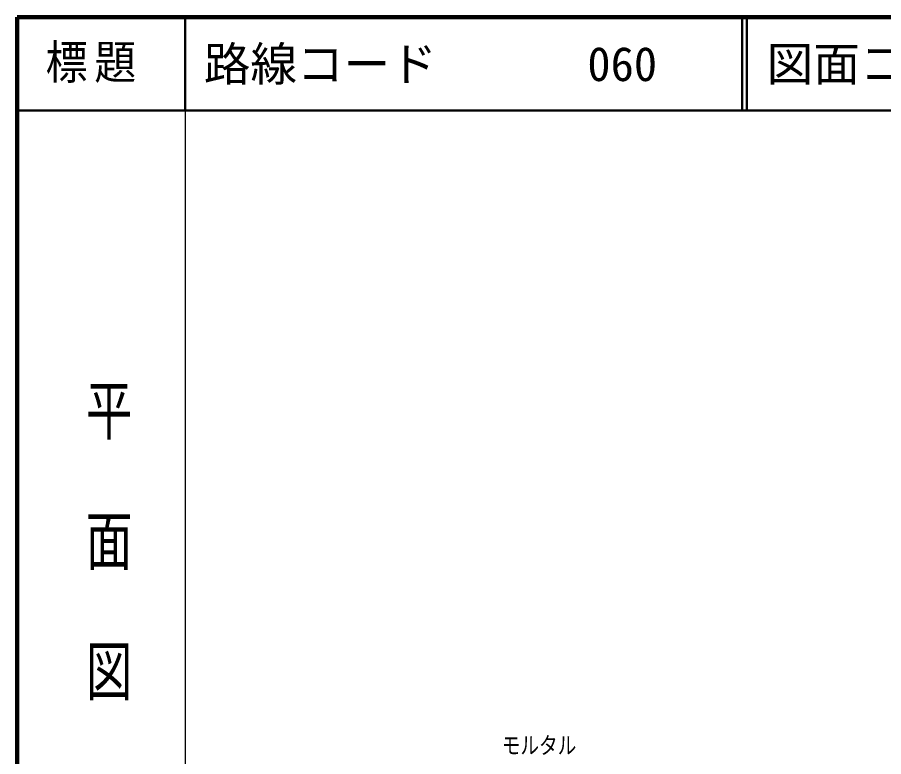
# Model space of a CAD drawing. Units: millimetres on the paper, enlarged 1000 times. Extents: x 40000 to 680000, y 20000 to 380000.
# Drawn here: x 40000 to 132925, y 300726 to 380000 of the extents above; entities that cross this region are included whole.
import ezdxf
from ezdxf.enums import TextEntityAlignment as Align

# ---------------------------------------------------------------- set-up
doc = ezdxf.new("R2010")
doc.units = ezdxf.units.MM
doc.header["$LTSCALE"] = 1000
for name, color, linetype, lineweight in [('M-STR-HTXT', 7, 'Continuous', 13), ('M-TTL', 2, 'Continuous', 140), ('M-TTL-BAND', 7, 'Continuous', 25), ('M-TTL-LINE', 7, 'Continuous', 50)]:
    doc.layers.add(name, color=color, linetype=linetype, lineweight=lineweight)
doc.layers.add('M-TTL-TXT', color=7, linetype='Continuous')
doc.styles.add('@ＭＳ ゴシック', font='')
doc.styles.add('ＭＳ ゴシック', font='')
doc.styles.get('@ＭＳ ゴシック').set_extended_font_data('@MS Gothic')
doc.styles.get('ＭＳ ゴシック').set_extended_font_data('MS Gothic')

msp = doc.modelspace()

# ---------------------------------------------------------------- linework, layer by layer
at = {"layer": 'M-TTL'}
for p, q in [((40000, 380000), (40000, 20000)), ((680000, 380000), (40000, 380000))]:
    msp.add_line(p, q, dxfattribs=at)
at = {"layer": 'M-TTL-BAND'}
msp.add_line((58000, 370000), (58000, 20000), dxfattribs=at)
at = {"layer": 'M-TTL-LINE'}
for p, q in [((58000, 380000), (58000, 370000)), ((117750, 380000), (117750, 370000)), ((118250, 380000), (118250, 370000)), ((40000, 370000), (680000, 370000))]:
    msp.add_line(p, q, dxfattribs=at)

# ---------------------------------------------------------------- texts
at = {"layer": 'M-STR-HTXT', "style": 'ＭＳ ゴシック', "width": 0.8}
msp.add_text('モルタル', height=1833, dxfattribs=at).set_placement((91958, 300471), align=Align.BOTTOM_LEFT)
at = {"layer": 'M-TTL-BAND', "style": '@ＭＳ ゴシック', "width": 1.4}
msp.add_text('平  面  図', height=3666, rotation=270, dxfattribs=at).set_placement((49777, 306475), align=Align.MIDDLE_RIGHT)
at = {"layer": 'M-TTL-TXT', "style": 'ＭＳ ゴシック'}
for s, p in [('路線コード', (60000, 375000)), ('060', (101142, 375000)), ('図面コード', (120380, 375000))]:
    msp.add_text(s, height=3666, dxfattribs=at).set_placement(p, align=Align.MIDDLE_LEFT)
at = {"layer": 'M-TTL-TXT', "insert": (48250, 375000), "char_height": 3666, "attachment_point": 5, "style": 'ＭＳ ゴシック'}
msp.add_mtext('\\T1.16;\\W0.9;標題', dxfattribs=at)

doc.saveas('drawing.dxf')
